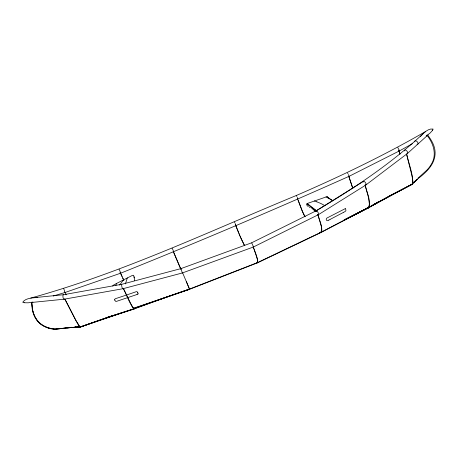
<?xml version="1.0" encoding="UTF-8"?>
<svg xmlns="http://www.w3.org/2000/svg" width="458" height="458" viewBox="0 0 458 458"><rect width="100%" height="100%" fill="white"/><g stroke="black" fill="none" stroke-linecap="round" stroke-linejoin="round"><path stroke-width="0.69" d="M134.343 308.452L134.102 308.95L106.869 317.606L134.268 308.806L80.058 327.109L76.217 321.121L64.922 299.297M332.674 200.799L326.955 196.659L307.65 203.363A7.935 7.752 -27.5 0 0 307.266 203.529C306.036 204.039 307.249 206.839 308.509 206.22M115.943 285.408L116.378 283.548L132.127 275.533A6.733 6.36 -41.7 0 1 132.517 275.361L133.244 275.247L133.667 275.716A5.628 5.319 -54.2 0 1 133.833 276.128M125.44 283.908L127.301 277.892M369.388 203.844A16.717 4.826 66.7 0 1 369.096 206.346L368.467 207.48L320.806 232.372L257.522 262.589L189.48 289.078L161.611 298.942L189.555 289.29L257.642 262.755C257.814 257.31 254.768 251.516 253.079 246.667M366.572 208.35L367.322 208.338L412.658 184.007C413.265 173.948 408.719 164.038 406.727 154.214M80.276 326.8L80.219 326.886A4.654 0.761 67 0 1 79.915 326.835L78.553 324.997M431.259 164.319C437.258 154.901 433.468 143.068 426.793 135.133M138.047 293.927L137.394 294.345A7.597 6.412 2.2 0 1 137.079 294.488M432.421 130.501L430.096 133.043L426.587 135.711M420.702 136.255C423.673 132.969 428.407 128.131 432.902 129.087M119.595 285.122L123.568 279.758M413.563 182.799L414.725 181.631M412.446 184.179L389.071 196.167L412.658 184.007L417.267 179.376L414.559 182.009L416.866 179.771M407.586 153.35L428.053 134.881M423.009 133.742C390.892 163.895 353.971 188.324 316.215 210.789L363.463 181.362M417.988 178.185L426.804 170.187A26.306 22.854 -61.3 0 0 431.281 164.336M415.154 180.887L415.893 180.252M416.265 179.931C425.242 173.41 435.461 164.605 435.1 152.382C434.986 145.988 431.631 140.297 427.892 135.333M133.965 277.88L134.154 276.792A5.633 5.37 -48.5 0 0 134.062 276.54L133.862 276.111M365.902 184.969L407.477 153.441M426.49 135.774L426.198 135.963M318.51 214.613L365.77 185.066M425.522 131.555C383.838 155.571 340.42 176.393 296.297 195.503M399.536 150.859L412.274 143.76M343.895 212.163L345.011 211.544A9.297 6.567 -54.3 0 0 345.303 211.373L345.927 210.72L345.721 209.317A6.034 4.826 -40 0 0 345.647 209.043L345.361 208.648M343.746 212.243L330.241 219.336M116.378 283.548L113.618 285.053A8.084 7.62 -45.3 0 0 113.172 285.334L112.708 286.044M329.972 219.479L328.941 220.006M412.372 183.984L372.967 205.001L379.235 201.428L367.894 207.926L344.061 220L368.467 207.48L367.894 207.926A25.619 7.402 66.7 0 1 366.681 208.178M412.177 184.253L412.658 184.007M328.884 220.035C327.31 221.907 325.163 219.663 326.76 218.157A8.547 6.578 -57.9 0 1 327.126 217.934L345.292 208.63M399.416 150.905L349.128 176.307M253.497 246.959L318.344 214.705M316.295 210.737L251.602 242.82L181.047 268.577L121.874 284.281L63.427 294.723M257.642 262.755L320.737 232.641L368.581 207.657C371.318 200.312 366.566 192.308 365.203 185.043M349.007 176.347C273.466 210.108 197.261 242.442 120.471 273.271M296.309 195.492C208.625 231.685 122.475 272.699 30.778 298.066M137.079 294.477L116.716 301.29A5.536 4.477 8.3 0 1 116.189 301.404L115.513 301.272L114.849 300.162M182.519 272.905L253.274 247.057M80.139 326.915L113.418 315.413M126.448 295.055L135.814 291.832A6.595 5.696 3.5 0 1 136.341 291.672L137.039 291.66L137.526 292.221A6.486 5.502 7.4 0 1 137.732 292.519M187.883 285.202L189.48 289.078L161.542 298.731L189.555 289.29L186.297 281.435M64.807 292.565L120.305 273.317M133.169 307.988L133.398 308.28L161.657 298.69L134.034 308.738L106.995 317.52L113.395 315.413M133.45 308.486L161.731 298.897L134.102 308.95C129.11 303.104 126.9 295.072 123.213 288.322M126.385 295.078L115.593 298.639A8.462 7.059 9.9 0 0 115.095 298.828L114.666 299.727M53.254 296.023L64.652 292.605M182.324 272.968L122.956 288.712A2.279 0.538 77.9 0 0 123.059 288.305M32.97 302.051L28.207 302.812L24.44 302.755M64.154 299.2L122.773 288.752M37.665 297.591C32.81 297.551 24.909 298.421 22.963 302.057M71.62 327.27L54.828 329.354L48.147 327.819L43.184 325.758A20.765 18.566 -5.2 0 1 39.943 323.514C35.277 319.592 32.947 313.593 32.323 307.656M70.824 327.315C61.549 328.168 51.737 330.985 43.201 325.581A20.747 18.555 -5 0 1 39.966 323.337C36.354 320.279 34.052 315.911 32.993 311.343M73.503 327.247L54.834 329.268C42.113 328.781 31.814 318.007 31.968 305.274M75.627 327.018L77.213 326.846M320.056 232.71L321.27 232.263L321.636 231.548A17.799 3.796 66.7 0 0 321.522 227.145L317.926 214.413M33.6 297.734L63.53 294.712M31.682 302.463L63.994 299.223M67.664 327.876L80.368 326.835L66.902 327.922M257.11 262.692L257.654 262.371L257.654 260.762A18.372 2.027 66.8 0 0 257.121 258.358L254.27 249.765M411.931 184.076L412.211 184.053A4.391 1.592 66.8 0 0 412.629 183.681L412.853 181.706M319.592 232.452L320.806 232.372C323.428 226.796 318.94 220.121 317.863 214.476M314.348 200.947L316.879 201.823M256.772 262.726L257.293 262.909M309.339 207.148L310.226 207.623M326.027 196.888L333 200.753M327.327 196.694L327.688 197.135A5.599 5.381 -80.3 0 1 327.808 197.421L327.911 197.644M306.74 203.942L316.615 210.961M311.703 208.069L315.654 210.972A64.406 1.202 39.4 0 1 316.192 211.384M316.713 210.892L307.266 203.529M327.968 197.793L328.959 198.56M251.717 242.895L253.366 246.559M133.398 308.28L134.034 308.738A26.678 2.158 67.1 0 0 134.24 308.44M397.847 147.608L399.342 150.419M78.06 324.195L76.24 320.978A55.899 9.126 67 0 1 75.421 319.466L64.979 299.194M234.473 222.05L234.857 222.806M131.938 306.024L123.254 288.254M347.605 173.05L347.943 173.702M244.538 245.591L240.542 237.318L235.486 224.867M244.578 245.614L242.471 241.446A17.415 1.821 66.9 0 1 240.708 237.633L240.112 236.288M305.022 216.789L301.999 210.468L298.118 200.243M296.584 195.944L296.841 196.476M65.208 292.765L66.255 294.855M182.164 272.579L181.019 268.714M348.343 174.538L348.933 175.861M189.297 288.706L189.435 289.004M137.686 292.53L137.852 292.891M120.191 272.453L123.54 279.689M120.918 273.964L122.074 276.483M122.767 278.063L123.9 280.559M189.251 288.637L189.463 289.101M297.271 197.432L297.797 198.755M239.815 235.595L238.927 233.511M180.813 269.132L173.239 251.368M180.899 269.287L173.468 251.831M182.456 272.453L187.694 284.813M235.177 223.527L235.675 224.895M238.647 232.836L235.733 225.513M352.843 188.467L348.75 176.233M253.497 247.675L254.013 249.072M352.717 188.106L348.79 176.307M297.729 199.115L302.646 211.985A17.152 3.527 66.9 0 0 304.959 216.726M365.089 185.038L368.352 197.032L369.371 203.821M399.565 152.732L399.949 154.106M398.866 150.213L399.204 151.432M399.903 154.054L398.838 150.213M406.584 154.197L411.845 175.265A51.113 17.999 67.1 0 1 412.246 177.292L412.778 180.761M182.387 272.344L182.45 272.819M32.701 310.289L32.175 306.425M32.146 306.591L31.923 303.946M134.274 277.233L134.606 280.565M31.728 302.784L32.014 305.354M31.802 302.698L31.894 304.112M407.208 153.585A2.141 1.122 49.3 0 1 406.927 153.602M404.448 150.905A2.141 1.122 49.3 0 1 404.46 150.63M404.946 150.069A2.141 1.122 49.3 0 1 406.83 150.974A2.141 1.122 49.3 0 1 407.7 153.029M414.708 141.825A2.13 1.168 46.4 0 1 415.996 140.904A2.13 1.168 46.4 0 1 417.988 142.959A2.13 1.168 46.4 0 1 417.078 144.27M365.713 185.055A2.187 0.956 55 0 1 365.249 184.975M363.177 182.049A2.187 0.956 55 0 1 363.177 181.883M363.589 181.322A2.187 0.956 55 0 1 365.249 182.387A2.187 0.956 55 0 1 366.131 184.505M318.339 214.676A2.233 0.71 60.7 0 1 318.029 214.573M316.123 211.373A2.233 0.71 60.7 0 1 316.112 211.252M316.392 210.72A2.233 0.71 60.7 0 1 317.76 211.968A2.233 0.71 60.7 0 1 318.625 214.149M122.475 288.431A2.279 0.538 77.9 0 1 121.765 286.216A2.279 0.538 77.9 0 1 121.788 284.355M63.588 298.954A2.273 0.779 83 0 1 62.941 296.67A2.273 0.779 83 0 1 63.336 294.775M64.389 298.845A2.273 0.779 83 0 1 64.166 299.166M24.406 302.692A2.782 2.479 -1.1 0 1 22.877 302.154M64.624 292.525A2.216 0.321 72.1 0 1 64.349 292.072M63.513 288.454A2.216 0.321 72.1 0 1 64.257 290.051A2.216 0.321 72.1 0 1 64.796 292.118M120.277 273.237A2.147 0.338 69.4 0 1 120.019 272.888M119.04 269.35A2.147 0.338 69.4 0 1 119.841 270.833A2.147 0.338 69.4 0 1 120.443 272.802M173.37 251.969A2.09 0.309 67.4 0 1 173.239 251.814M172.036 248.236A2.09 0.309 67.4 0 1 172.838 249.644A2.09 0.309 67.4 0 1 173.508 251.522M433.01 129.099A2.548 2.193 -63.7 0 1 432.381 130.467M420.433 136.736A2.536 2.193 -62.9 0 1 420.719 136.318M316.81 201.858A149.411 54.325 -22.7 0 1 324.882 205.711M315.339 211.407A123.191 23.518 11.5 0 1 312.047 207.984M137.778 292.914A4.935 4.082 11.8 0 1 138.024 293.486L138.104 293.67A0.641 0.538 3.5 0 1 138.081 293.876M114.809 300.173A8.118 6.939 -5 0 1 114.655 299.813M412.818 180.801A14.209 5.227 66.4 0 1 412.893 181.74M133.152 307.936A17.41 1.38 66.8 0 1 131.91 305.944M78.53 324.899A16.894 2.857 67.2 0 1 78.043 324.098M368.581 207.657L344.164 220.189L368.581 207.657M390.451 195.497L367.322 208.338L390.451 195.497M107.458 317.434L80.207 327.132L76.452 327.293L80.31 327.041L107.458 317.434M75.587 326.829L74.797 326.915L75.587 326.812"/></g></svg>
